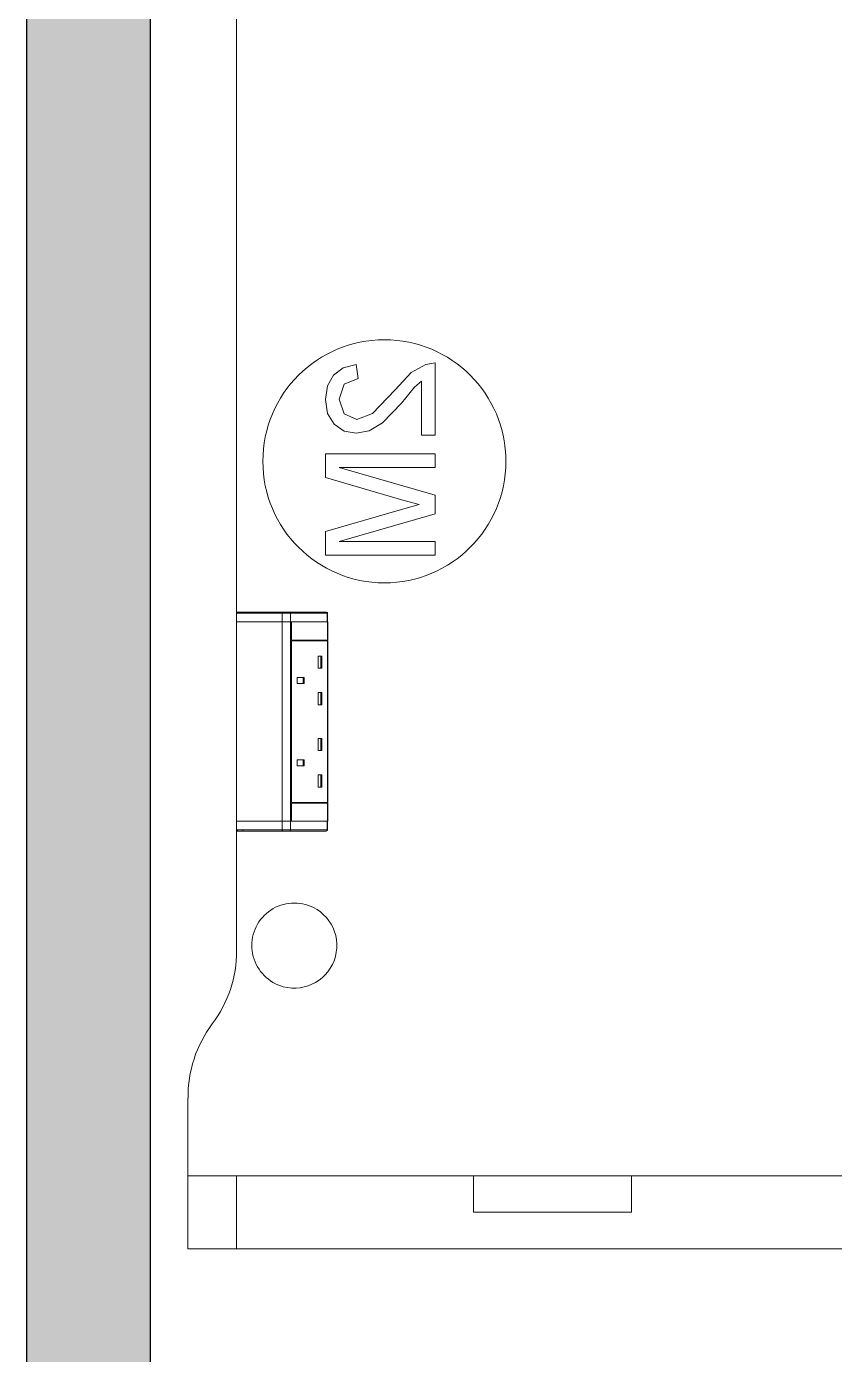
# Model space of a CAD drawing. Header units: millimetres. Extents: x 155927 to 295199, y -4084 to 97293.
# Drawn here: x 159615 to 160280, y 32534 to 33626 of the extents above; entities that cross this region are included whole.
import ezdxf

# ---------------------------------------------------------------- set-up
doc = ezdxf.new("R2010")
doc.units = ezdxf.units.MM
doc.header["$MEASUREMENT"] = 0
for name, color, linetype, lineweight in [('A-WALL-PATT', 7, 'CONTINUOUS', 9), ('I-FURN', 8, 'CONTINUOUS', 9), ('I-WALL', 7, 'CONTINUOUS', 9)]:
    doc.layers.add(name, color=color, linetype=linetype, lineweight=lineweight)

msp = doc.modelspace()

# ---------------------------------------------------------------- hatches: boundary and pattern name
at = {"layer": 'A-WALL-PATT'}
msp.add_hatch(color=256, dxfattribs=at).paths.add_polyline_path([(159614.7, 29907.6), (159716.7, 29907.6), (159716.7, 34245.6), (159614.7, 34245.6), (159614.7, 30111.4)], flags=0)

# ---------------------------------------------------------------- linework, layer by layer
at = {"layer": 'I-FURN'}
for p, q in [((159787.6, 33976.2), (159787.6, 33143.9)), ((159787.6, 33143.9), (159787.6, 33976.2)), ((159875.2, 33345.7), (159867.2, 33339.8)), ((159886.1, 33348.4), (159875.2, 33345.7)), ((159887.6, 33337.1), (159886.1, 33348.4)), ((159943.3, 33348.6), (159931.3, 33341.8)), ((159951.1, 33349.8), (159943.3, 33348.6)), ((159951.1, 33290.5), (159951.1, 33349.8)), ((159867.2, 33339.8), (159862.3, 33331)), ((159872, 33319.9), (159876.1, 33332.4)), ((159876.1, 33332.4), (159887.6, 33337.1)), ((159931.3, 33341.8), (159918.2, 33327.6)), ((159934.1, 33329.8), (159939.8, 33334.9)), ((159939.8, 33334.9), (159939.8, 33290.5)), ((159862.3, 33331), (159860.7, 33319.6)), ((159918.2, 33327.6), (159899.4, 33308.1)), ((159923.2, 33316.8), (159934.1, 33329.8)), ((159860.7, 33319.6), (159862.5, 33308.2)), ((159876.2, 33307.8), (159872, 33319.9)), ((159907.7, 33300.6), (159923.2, 33316.8)), ((159862.5, 33308.2), (159868, 33299.4)), ((159868, 33299.4), (159876.1, 33293.8)), ((159886.6, 33303.2), (159876.2, 33307.8)), ((159899.4, 33308.1), (159886.6, 33303.2)), ((159896.6, 33293.9), (159907.7, 33300.6)), ((159876.1, 33293.8), (159885.9, 33291.9)), ((159885.9, 33291.9), (159896.6, 33293.9)), ((159939.8, 33290.5), (159951.1, 33290.5)), ((159951.1, 33275), (159860.7, 33275)), ((159860.7, 33275), (159860.7, 33255.5)), ((159951.1, 33263.7), (159951.1, 33275)), ((159951.1, 33241), (159872, 33263.7)), ((159872, 33263.7), (159951.1, 33263.7)), ((159860.7, 33255.5), (159924.4, 33237)), ((159924.4, 33237), (159937.7, 33233.3)), ((159951.1, 33225.6), (159951.1, 33241)), ((159923.3, 33229.3), (159860.7, 33211.1)), ((159872, 33202.9), (159951.1, 33225.6)), ((159937.7, 33233.3), (159923.3, 33229.3)), ((159860.7, 33211.1), (159860.7, 33191.6)), ((159951.1, 33202.9), (159872, 33202.9)), ((159951.1, 33191.6), (159951.1, 33202.9)), ((159860.7, 33191.6), (159951.1, 33191.6)), ((159787.6, 33143.9), (159787.6, 33136.9)), ((159787.6, 33143.9), (159825, 33143.9)), ((159787.6, 33143.9), (159787.6, 33136.9)), ((159787.6, 33136.9), (159825, 33136.9)), ((159787.6, 33136.8), (159787.6, 32972.9)), ((159787.6, 32972.9), (159787.6, 33136.8)), ((159825, 33136.8), (159787.6, 33136.8)), ((159788.6, 33144.9), (159788.6, 33144.9)), ((159825.6, 33144.9), (159788.6, 33144.9)), ((159788.6, 33144.9), (159792.6, 33144.9)), ((159792.6, 33143.9), (159792.6, 33144.9)), ((159792.6, 33144.9), (159831.1, 33144.9)), ((159825, 33143.9), (159831.9, 33143.9)), ((159825, 33143.9), (159825, 33136.9)), ((159825, 33136.9), (159831.9, 33136.9)), ((159825, 32972.9), (159825, 33136.8)), ((159831.9, 33136.8), (159825, 33136.8)), ((159831.1, 33144.9), (159825.6, 33144.9)), ((159832.8, 33136.8), (159830.3, 33136.8)), ((159861.4, 33144.9), (159831.1, 33144.9)), ((159861.4, 33144.9), (159831.1, 33144.9)), ((159831.9, 33143.9), (159862.2, 33143.9)), ((159831.9, 33143.9), (159831.9, 33136.9)), ((159831.9, 33136.9), (159862.2, 33136.9)), ((159831.9, 32972.9), (159831.9, 33136.8)), ((159831.9, 33136.8), (159832.6, 33136.8)), ((159832.6, 33136.8), (159832.6, 33121.8)), ((159832.8, 33121.8), (159832.8, 33136.8)), ((159832.8, 33136.8), (159862.6, 33136.8)), ((159862, 33144.7), (159862.1, 33144.6)), ((159862.2, 33143.9), (159862.4, 33143.9)), ((159862.2, 33143.9), (159862.2, 33136.9)), ((159862.2, 33136.9), (159862.4, 33136.9)), ((159862.4, 33136.9), (159862.4, 33143.9)), ((159862.4, 33136.9), (159862.4, 33143.9)), ((159862.4, 33136.9), (159862.4, 33143.9)), ((159862.4, 32972.9), (159862.4, 33136.8)), ((159862.6, 33136.8), (159862.6, 33121.8)), ((159832.6, 33121.3), (159832.6, 32988.3)), ((159862.6, 33121.8), (159832.8, 33121.8)), ((159832.8, 32988.3), (159832.8, 33121.3)), ((159862.6, 33121.3), (159832.8, 33121.3)), ((159862.2, 33121.8), (159862.2, 33121.3)), ((159862.6, 33121.3), (159862.6, 32988.3)), ((159857.6, 33108.7), (159854.7, 33108.7)), ((159854.7, 33098.7), (159854.7, 33108.7)), ((159856.8, 33098.7), (159856.8, 33108.7)), ((159857.6, 33098.7), (159857.6, 33108.7)), ((159857.6, 33098.7), (159854.7, 33098.7)), ((159843.2, 33091.2), (159837.5, 33091.2)), ((159837.5, 33086.2), (159837.5, 33091.2)), ((159843.2, 33086.2), (159837.5, 33086.2)), ((159842.5, 33086.2), (159842.5, 33091.2)), ((159843.2, 33086.2), (159843.2, 33091.2)), ((159857.6, 33078.7), (159854.7, 33078.7)), ((159854.7, 33068.7), (159854.7, 33078.7)), ((159856.8, 33068.7), (159856.8, 33078.7)), ((159857.6, 33068.7), (159857.6, 33078.7)), ((159857.6, 33068.7), (159854.7, 33068.7)), ((159857.6, 33040.9), (159854.7, 33040.9)), ((159854.7, 33030.9), (159854.7, 33040.9)), ((159856.8, 33030.9), (159856.8, 33040.9)), ((159857.6, 33030.9), (159857.6, 33040.9)), ((159857.6, 33030.9), (159854.7, 33030.9)), ((159837.5, 33023.4), (159837.5, 33018.4)), ((159843.2, 33023.4), (159837.5, 33023.4)), ((159837.5, 33018.4), (159843.2, 33018.4)), ((159842.5, 33018.4), (159842.5, 33023.4)), ((159843.2, 33018.4), (159843.2, 33023.4)), ((159857.6, 33010.9), (159854.7, 33010.9)), ((159854.7, 33000.9), (159854.7, 33010.9)), ((159856.8, 33000.9), (159856.8, 33010.9)), ((159857.6, 33000.9), (159857.6, 33010.9)), ((159857.6, 33000.9), (159854.7, 33000.9)), ((159832.6, 32987.8), (159832.6, 32972.9)), ((159862.6, 32988.3), (159832.8, 32988.3)), ((159832.8, 32972.8), (159832.8, 32987.8)), ((159832.8, 32987.8), (159862.6, 32987.8)), ((159862.2, 32988.3), (159862.2, 32987.8)), ((159862.6, 32987.8), (159862.6, 32972.8)), ((159787.6, 32972.9), (159825, 32972.9)), ((159787.6, 32972.8), (159787.6, 32965.8)), ((159787.6, 32965.8), (159787.6, 32972.8)), ((159825, 32972.8), (159787.6, 32972.8)), ((159825, 32972.9), (159831.9, 32972.9)), ((159825, 32965.8), (159825, 32972.8)), ((159831.9, 32972.8), (159825, 32972.8)), ((159832.6, 32972.9), (159831.9, 32972.9)), ((159831.9, 32965.8), (159831.9, 32972.8)), ((159862.2, 32972.8), (159831.9, 32972.8)), ((159862.6, 32972.8), (159832.8, 32972.8)), ((159862.2, 32965.8), (159862.2, 32972.8)), ((159862.4, 32972.8), (159862.2, 32972.8)), ((159862.4, 32965.8), (159862.4, 32972.8)), ((159862.4, 32965.8), (159862.4, 32972.8)), ((159862.4, 32972.8), (159862.4, 32965.8)), ((159787.6, 32965.8), (159787.6, 32866.2)), ((159787.6, 32866.2), (159787.6, 32965.8)), ((159825, 32965.8), (159787.6, 32965.8)), ((159792.6, 32964.8), (159788.6, 32964.8)), ((159788.6, 32964.8), (159825.6, 32964.8)), ((159792.6, 32964.8), (159792.6, 32965.8)), ((159831.1, 32964.8), (159792.6, 32964.8)), ((159831.9, 32965.8), (159825, 32965.8)), ((159825.6, 32964.8), (159831.1, 32964.8)), ((159831.1, 32964.8), (159861.4, 32964.8)), ((159831.1, 32964.8), (159861.4, 32964.8)), ((159862.2, 32965.8), (159831.9, 32965.8)), ((159862.1, 32965), (159862, 32965)), ((159862.4, 32965.8), (159862.2, 32965.8)), ((159747.6, 32745.1), (159747.6, 32621.2)), ((159747.6, 32621.2), (159747.6, 32745.1)), ((159787.6, 32681.2), (159747.6, 32681.2)), ((159747.6, 32681.2), (159982.6, 32681.2)), ((159747.6, 32621.2), (159747.6, 32681.2)), ((159747.6, 32621.2), (159747.6, 32681.2)), ((160507.6, 32681.2), (159787.6, 32681.2)), ((159787.6, 32621.2), (159787.6, 32681.2)), ((159787.6, 32621.2), (159787.6, 32681.2)), ((159982.6, 32681.2), (160112.6, 32681.2)), ((159982.6, 32651.2), (159982.6, 32681.2)), ((159982.6, 32651.2), (159982.6, 32681.2)), ((160112.6, 32681.2), (160547.6, 32681.2)), ((160112.6, 32651.2), (160112.6, 32681.2)), ((160112.6, 32681.2), (160112.6, 32651.2)), ((160112.6, 32651.2), (159982.6, 32651.2)), ((159982.6, 32651.2), (160112.6, 32651.2)), ((160547.6, 32621.2), (159747.6, 32621.2)), ((159747.6, 32621.2), (159787.6, 32621.2)), ((159747.6, 32621.2), (160547.6, 32621.2)), ((160547.6, 32621.2), (159747.6, 32621.2)), ((159787.6, 32621.2), (160507.6, 32621.2))]:
    msp.add_line(p, q, dxfattribs=at)
at = {"layer": 'I-FURN', "flags": 128}
for points in [[(159787.6, 33143.9), (159787.6, 33143.9), (159787.6, 33144), (159787.6, 33144), (159787.6, 33144), (159787.6, 33144.1), (159787.6, 33144.1), (159787.6, 33144.2), (159787.6, 33144.2), (159787.6, 33144.2), (159787.6, 33144.3), (159787.6, 33144.3), (159787.7, 33144.3), (159787.7, 33144.4), (159787.7, 33144.4), (159787.7, 33144.5), (159787.7, 33144.5), (159787.8, 33144.5), (159787.8, 33144.5), (159787.8, 33144.6), (159787.9, 33144.6), (159787.9, 33144.6), (159787.9, 33144.7), (159787.9, 33144.7), (159788, 33144.7), (159788, 33144.7), (159788, 33144.7), (159788.1, 33144.8), (159788.1, 33144.8), (159788.2, 33144.8), (159788.2, 33144.8), (159788.2, 33144.8), (159788.3, 33144.8), (159788.3, 33144.9), (159788.3, 33144.9), (159788.4, 33144.9), (159788.4, 33144.9), (159788.5, 33144.9), (159788.5, 33144.9), (159788.5, 33144.9), (159788.6, 33144.9)], [(159825.6, 33144.9), (159822.8, 33144.9), (159820.1, 33144.9), (159817.5, 33144.9), (159815, 33144.9), (159812.5, 33144.9), (159810.2, 33144.9), (159808, 33144.9), (159805.9, 33144.9), (159803.8, 33144.9), (159801.9, 33144.9), (159800.1, 33144.9), (159798.5, 33144.9), (159796.9, 33144.9), (159795.5, 33144.9), (159794.2, 33144.9), (159793, 33144.9), (159792, 33144.9), (159791.1, 33144.9), (159790.3, 33144.9), (159789.6, 33144.9), (159789.1, 33144.9), (159788.7, 33144.9), (159788.6, 33144.9)], [(159788.6, 33144.9), (159788.6, 33144.9), (159788.6, 33144.9), (159788.6, 33144.9), (159788.6, 33144.9), (159788.6, 33144.9), (159788.7, 33144.9), (159788.7, 33144.9), (159788.8, 33144.9), (159788.8, 33144.9), (159788.9, 33144.9), (159788.9, 33144.9), (159789, 33144.9), (159789.1, 33144.9), (159789.2, 33144.9), (159789.2, 33144.9), (159789.3, 33144.9), (159789.4, 33144.9), (159789.5, 33144.9), (159789.7, 33144.9), (159789.8, 33144.9), (159789.9, 33144.9), (159790, 33144.9), (159790.1, 33144.9), (159790.3, 33144.9), (159790.4, 33144.9), (159790.5, 33144.9), (159790.7, 33144.9), (159790.8, 33144.9), (159791, 33144.9), (159791.1, 33144.9), (159791.3, 33144.9), (159791.4, 33144.9), (159791.6, 33144.9), (159791.7, 33144.9), (159791.9, 33144.9), (159792, 33144.9), (159792.2, 33144.9), (159792.3, 33144.9), (159792.5, 33144.9), (159792.6, 33144.9)], [(159831.1, 33144.9), (159831, 33144.9), (159830.9, 33144.9), (159830.8, 33144.9), (159830.7, 33144.9), (159830.6, 33144.9), (159830.5, 33144.9), (159830.4, 33144.9), (159830.2, 33144.9), (159830.1, 33144.9), (159830, 33144.9), (159829.8, 33144.9), (159829.7, 33144.9), (159829.5, 33144.9), (159829.4, 33144.9), (159829.3, 33144.9), (159829.1, 33144.9), (159828.9, 33144.9), (159828.8, 33144.9), (159828.6, 33144.9), (159828.5, 33144.9), (159828.3, 33144.9), (159828.2, 33144.9), (159828, 33144.9), (159827.8, 33144.9), (159827.7, 33144.9), (159827.5, 33144.9), (159827.4, 33144.9), (159827.2, 33144.9), (159827, 33144.9), (159826.9, 33144.9), (159826.7, 33144.9), (159826.6, 33144.9), (159826.4, 33144.9), (159826.3, 33144.9), (159826.1, 33144.9), (159826, 33144.9), (159825.9, 33144.9), (159825.7, 33144.9), (159825.6, 33144.9)], [(159862.3, 33144.4), (159862.3, 33144.4), (159862.3, 33144.3), (159862.3, 33144.3), (159862.3, 33144.2), (159862.3, 33144.2), (159862.4, 33144.2), (159862.4, 33144.1), (159862.4, 33144.1), (159862.4, 33144.1), (159862.4, 33144), (159862.4, 33144), (159862.4, 33143.9), (159862.4, 33143.9), (159862.4, 33143.9)], [(159788.6, 32964.8), (159788.5, 32964.8), (159788.5, 32964.8), (159788.4, 32964.8), (159788.4, 32964.8), (159788.4, 32964.8), (159788.3, 32964.8), (159788.3, 32964.8), (159788.2, 32964.8), (159788.2, 32964.8), (159788.2, 32964.8), (159788.1, 32964.9), (159788.1, 32964.9), (159788.1, 32964.9), (159788, 32964.9), (159788, 32964.9), (159788, 32965), (159787.9, 32965), (159787.9, 32965), (159787.9, 32965), (159787.8, 32965.1), (159787.8, 32965.1), (159787.8, 32965.1), (159787.8, 32965.2), (159787.7, 32965.2), (159787.7, 32965.2), (159787.7, 32965.3), (159787.7, 32965.3), (159787.7, 32965.3), (159787.6, 32965.4), (159787.6, 32965.4), (159787.6, 32965.4), (159787.6, 32965.5), (159787.6, 32965.5), (159787.6, 32965.6), (159787.6, 32965.6), (159787.6, 32965.6), (159787.6, 32965.7), (159787.6, 32965.7), (159787.6, 32965.8), (159787.6, 32965.8)], [(159792.6, 32964.8), (159792.4, 32964.8), (159792.2, 32964.8), (159792.1, 32964.8), (159791.9, 32964.8), (159791.8, 32964.8), (159791.6, 32964.8), (159791.4, 32964.8), (159791.3, 32964.8), (159791.1, 32964.8), (159791, 32964.8), (159790.8, 32964.8), (159790.7, 32964.8), (159790.6, 32964.8), (159790.4, 32964.8), (159790.3, 32964.8), (159790.2, 32964.8), (159790, 32964.8), (159789.9, 32964.8), (159789.8, 32964.8), (159789.7, 32964.8), (159789.6, 32964.8), (159789.5, 32964.8), (159789.4, 32964.8), (159789.3, 32964.8), (159789.2, 32964.8), (159789.1, 32964.8), (159789, 32964.8), (159789, 32964.8), (159788.9, 32964.8), (159788.8, 32964.8), (159788.8, 32964.8), (159788.7, 32964.8), (159788.7, 32964.8), (159788.6, 32964.8), (159788.6, 32964.8), (159788.6, 32964.8), (159788.6, 32964.8), (159788.6, 32964.8), (159788.6, 32964.8)], [(159788.6, 32964.8), (159788.6, 32964.8), (159788.6, 32964.8)], [(159788.6, 32964.8), (159788.8, 32964.8), (159789.2, 32964.8), (159789.8, 32964.8), (159790.5, 32964.8), (159791.3, 32964.8), (159792.2, 32964.8), (159793.3, 32964.8), (159794.5, 32964.8), (159795.9, 32964.8), (159797.3, 32964.8), (159798.9, 32964.8), (159800.6, 32964.8), (159802.4, 32964.8), (159804.4, 32964.8), (159806.4, 32964.8), (159808.6, 32964.8), (159810.8, 32964.8), (159813.2, 32964.8), (159815.6, 32964.8), (159818.2, 32964.8), (159820.8, 32964.8), (159823.5, 32964.8), (159825.6, 32964.8)], [(159825.6, 32964.8), (159825.7, 32964.8), (159825.9, 32964.8), (159826, 32964.8), (159826.1, 32964.8), (159826.3, 32964.8), (159826.4, 32964.8), (159826.6, 32964.8), (159826.7, 32964.8), (159826.9, 32964.8), (159827, 32964.8), (159827.2, 32964.8), (159827.4, 32964.8), (159827.5, 32964.8), (159827.7, 32964.8), (159827.8, 32964.8), (159828, 32964.8), (159828.2, 32964.8), (159828.3, 32964.8), (159828.5, 32964.8), (159828.6, 32964.8), (159828.8, 32964.8), (159828.9, 32964.8), (159829.1, 32964.8), (159829.3, 32964.8), (159829.4, 32964.8), (159829.5, 32964.8), (159829.7, 32964.8), (159829.8, 32964.8), (159830, 32964.8), (159830.1, 32964.8), (159830.2, 32964.8), (159830.4, 32964.8), (159830.5, 32964.8), (159830.6, 32964.8), (159830.7, 32964.8), (159830.8, 32964.8), (159830.9, 32964.8), (159831, 32964.8), (159831.1, 32964.8)], [(159862.4, 32965.8), (159862.4, 32965.7), (159862.4, 32965.7), (159862.4, 32965.6), (159862.4, 32965.6), (159862.4, 32965.6), (159862.4, 32965.5), (159862.4, 32965.5), (159862.3, 32965.4), (159862.3, 32965.4), (159862.3, 32965.4), (159862.3, 32965.3), (159862.3, 32965.3), (159862.3, 32965.3)]]:
    msp.add_lwpolyline(points, dxfattribs=at)
at = {"layer": 'I-FURN'}
for centre, radius, start, end in [((159909.2, 33268.9), 100, 90, 270), ((159909.2, 33268.9), 100, 270, 90), ((159835.1, 32870.6), 35, 75, 194.7004), ((159835.1, 32870.6), 35, 255, 75), ((159687.6, 32866.2), 100, 323.1301, 0), ((159687.6, 32866.2), 100, 323.1301, 0), ((159835.1, 32870.6), 35, 195, 255), ((159847.6, 32746.2), 100, 143.1301, 180.6256), ((159847.6, 32746.2), 100, 143.1301, 180.6256)]:
    msp.add_arc(centre, radius, start, end, dxfattribs=at)
for centre, major_axis, ratio, start_param, end_param in [((159788.6, 33143.9), (0, 1), 0.998113, 0, 1.570796), ((159825.6, 33143.9), (0, 1), 0.56467, 0, 1.570796), ((159831.1, 33143.9), (0, 1), 0.819152, 4.712389, 6.283185), ((159861.4, 33143.9), (0, 1), 0.819152, 4.712389, 6.283185), ((159788.6, 32965.8), (0, 1), 0.998113, 1.570796, 3.141593), ((159825.6, 32965.8), (0, 1), 0.56467, 1.570796, 3.141593), ((159831.1, 32965.8), (0, 1), 0.819152, 3.141593, 4.712389), ((159861.4, 32965.8), (0, -1), 0.819152, 0, 1.570796)]:
    msp.add_ellipse(centre, major_axis=major_axis, ratio=ratio, start_param=start_param, end_param=end_param, dxfattribs=at)
at = {"layer": 'I-WALL', "lineweight": 30}
for p, q in [((159614.7, 34245.6), (159614.7, 29907.6)), ((159716.7, 29907.6), (159716.7, 34245.6))]:
    msp.add_line(p, q, dxfattribs=at)

doc.saveas('drawing.dxf')
